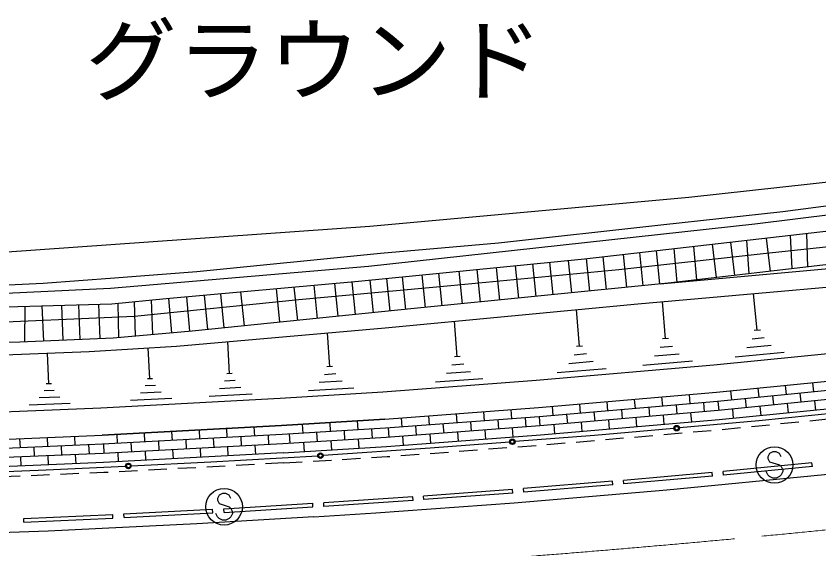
# Model space of a CAD drawing. Units: millimetres at full size, sheet at 1:1000; details may follow other scales. Extents: x 40000 to 680000, y 20000 to 380000.
# Drawn here: x 400836 to 444659, y 277702 to 306820 of the extents above; entities that cross this region are included whole.
import ezdxf
from ezdxf.enums import TextEntityAlignment as Align

# ---------------------------------------------------------------- set-up
doc = ezdxf.new("R2010")
doc.units = ezdxf.units.MM
doc.header["$LTSCALE"] = 1000
doc.linetypes.add('CHAIN', pattern=[18.5, 12, -1.5, 3.5, -1.5])
for name, color, linetype, lineweight in [('M-BGD', 7, 'Continuous', 25), ('M-BMK', 2, 'CHAIN', 13), ('M-STR-STRC', 7, 'Continuous', 25)]:
    doc.layers.add(name, color=color, linetype=linetype, lineweight=lineweight)
doc.layers.add('M-BMK-HTXT', color=7, linetype='Continuous')
doc.styles.add('ＭＳ ゴシック', font='')
doc.styles.get('ＭＳ ゴシック').set_extended_font_data('MS Gothic')

msp = doc.modelspace()

# ---------------------------------------------------------------- linework, layer by layer
at = {"layer": 'M-BGD'}
for p, q in [((443972, 294940), (444038, 293105)), ((440701, 294566), (440834, 292734)), ((441778, 294689), (441988, 292868)), ((443084, 294839), (443180, 293006)), ((436732, 294113), (436902, 292265)), ((437808, 294236), (437976, 292404)), ((438837, 294353), (439049, 292528)), ((439835, 294467), (440046, 292643)), ((432868, 293671), (433047, 291885)), ((433976, 293798), (434157, 291997)), ((434868, 293900), (435050, 292086)), ((435777, 294004), (435960, 292178)), ((428077, 293180), (428256, 291404)), ((429026, 293274), (429205, 291499)), ((429958, 293367), (430137, 291593)), ((430975, 293468), (431153, 291695)), ((431952, 293567), (432130, 291793)), ((423902, 292764), (424081, 290985)), ((425007, 292874), (425186, 291096)), ((425990, 292972), (426169, 291194)), ((427047, 293077), (427226, 291301)), ((420154, 292391), (420334, 290607)), ((421063, 292482), (421243, 290699)), ((421914, 292566), (422094, 290785)), ((422980, 292672), (423159, 290892)), ((415031, 291924), (415216, 290089)), ((416005, 292012), (416189, 290188)), ((417086, 292109), (417270, 290297)), ((418221, 292211), (418403, 290412)), ((419170, 292297), (419351, 290507)), ((410140, 291484), (410310, 289595)), ((411096, 291570), (411286, 289692)), ((411991, 291650), (412180, 289782)), ((413092, 291749), (413279, 289893)), ((441295, 289646), (441094, 291656)), ((402250, 290989), (402332, 289058)), ((403314, 291021), (403396, 289103)), ((404242, 291049), (404323, 289142)), ((405330, 291082), (405410, 289188)), ((406385, 291135), (406430, 289246)), ((407291, 291220), (407332, 289327)), ((408212, 291307), (408286, 289413)), ((409154, 291395), (409323, 289506)), ((436285, 289188), (436111, 291214)), ((401308, 290960), (401305, 289014)), ((431593, 288772), (431420, 290778)), ((424921, 288203), (424775, 290150)), ((417956, 287655), (417841, 289513)), ((441675, 289233), (441005, 289166)), ((441463, 289663), (441128, 289629)), ((412484, 287272), (412390, 289031)), ((436454, 289203), (436116, 289174)), ((442055, 288819), (440715, 288685)), ((402627, 286724), (402555, 288406)), ((408145, 286997), (408054, 288691)), ((431760, 288786), (431426, 288757)), ((436662, 288767), (435986, 288709)), ((442769, 288440), (440089, 288172)), ((425084, 288215), (424759, 288190)), ((432338, 287938), (431001, 287822)), ((431966, 288355), (431297, 288297)), ((437752, 287954), (435051, 287722)), ((437038, 288346), (435688, 288230)), ((418111, 287665), (417801, 287646)), ((425279, 287794), (424629, 287746)), ((433046, 287549), (430370, 287319)), ((412631, 287280), (412338, 287264)), ((418291, 287262), (417672, 287223)), ((425636, 287386), (424337, 287288)), ((402767, 286730), (402487, 286718)), ((408447, 286636), (407883, 286606)), ((408286, 287005), (408004, 286990)), ((412798, 286897), (412212, 286866)), ((418627, 286868), (417388, 286791)), ((426317, 287002), (423721, 286807)), ((448852, 286736), (439115, 285763)), ((442889, 286140), (442839, 286638)), ((444381, 286289), (444331, 286787)), ((402924, 286362), (402363, 286338)), ((408750, 286274), (407621, 286214)), ((413112, 286522), (411940, 286459)), ((419271, 286494), (416794, 286340)), ((448905, 286239), (439162, 285265)), ((439904, 285842), (439854, 286339)), ((441396, 285991), (441346, 286489)), ((443685, 285717), (443635, 286215)), ((403220, 286000), (402098, 285952)), ((409335, 285928), (407076, 285808)), ((413719, 286162), (411375, 286037)), ((439115, 285763), (429386, 284926)), ((433144, 285249), (433101, 285747)), ((434639, 285378), (434596, 285876)), ((436133, 285506), (436090, 286005)), ((437628, 285635), (437585, 286133)), ((439207, 285270), (439157, 285767)), ((440700, 285419), (440650, 285916)), ((442192, 285568), (442142, 286066)), ((444481, 285294), (444431, 285792)), ((403797, 285650), (401553, 285554)), ((427896, 284814), (427858, 285313)), ((430155, 284992), (430112, 285490)), ((431650, 285121), (431607, 285619)), ((433934, 284815), (433892, 285313)), ((435429, 284944), (435386, 285442)), ((436923, 285073), (436881, 285571)), ((438418, 285201), (438375, 285699)), ((440003, 284847), (439953, 285344)), ((441496, 284996), (441446, 285493)), ((442988, 285145), (442938, 285643)), ((429386, 284926), (420994, 284296)), ((421913, 284365), (421875, 284863)), ((423408, 284477), (423371, 284976)), ((424904, 284589), (424867, 285088)), ((426400, 284702), (426363, 285200)), ((428681, 284371), (428644, 284870)), ((429451, 284430), (429408, 284928)), ((439162, 285265), (429426, 284427)), ((430945, 284558), (430903, 285056)), ((432440, 284687), (432397, 285185)), ((434725, 284381), (434682, 284880)), ((436219, 284510), (436176, 285008)), ((437713, 284639), (437671, 285137)), ((415332, 284446), (405536, 283923)), ((420960, 284795), (415332, 284446)), ((415730, 284471), (415730, 284471)), ((416509, 284018), (416478, 284517)), ((417227, 284563), (417227, 284563)), ((418006, 284111), (417975, 284610)), ((418724, 284656), (418724, 284656)), ((419503, 284204), (419472, 284703)), ((420221, 284749), (420221, 284749)), ((429426, 284427), (421028, 283797)), ((422698, 283922), (422660, 284421)), ((424194, 284035), (424156, 284533)), ((425689, 284147), (425652, 284646)), ((427185, 284259), (427148, 284758)), ((430241, 283996), (430198, 284494)), ((431736, 284124), (431693, 284622)), ((433230, 284253), (433187, 284751)), ((440971, 284391), (441966, 284490)), ((442563, 284550), (443558, 284649)), ((444155, 284709), (445150, 284809)), ((407873, 283547), (407847, 284046)), ((409371, 283627), (409345, 284126)), ((410869, 283707), (410842, 284206)), ((412367, 283787), (412340, 284286)), ((413865, 283867), (413838, 284366)), ((420994, 284296), (415362, 283947)), ((417289, 283565), (417258, 284064)), ((418786, 283658), (418755, 284157)), ((420283, 283751), (420252, 284250)), ((421202, 283810), (421165, 284309)), ((423483, 283480), (423446, 283979)), ((424979, 283592), (424942, 284091)), ((426475, 283704), (426437, 284203)), ((427971, 283817), (427933, 284315)), ((436191, 283956), (437187, 284041)), ((437785, 284093), (438781, 284179)), ((439379, 284232), (440374, 284331)), ((401069, 283232), (401048, 283731)), ((402568, 283296), (402547, 283795)), ((404066, 283360), (404045, 283859)), ((415360, 283947), (405560, 283423)), ((406376, 283467), (406349, 283966)), ((408649, 283088), (408622, 283587)), ((410147, 283168), (410120, 283667)), ((411645, 283248), (411618, 283747)), ((413143, 283328), (413116, 283827)), ((414640, 283408), (414614, 283907)), ((421028, 283797), (415391, 283448)), ((415791, 283473), (415760, 283972)), ((418068, 283113), (418037, 283612)), ((419565, 283205), (419534, 283705)), ((421987, 283368), (421950, 283866)), ((431409, 283544), (432405, 283630)), ((433003, 283681), (433999, 283767)), ((434597, 283818), (435593, 283904)), ((405560, 283423), (395735, 283004)), ((401840, 282764), (401819, 283264)), ((403338, 282828), (403317, 283328)), ((404837, 282892), (404816, 283392)), ((415388, 283448), (405584, 282924)), ((405653, 282928), (405627, 283427)), ((407151, 283008), (407124, 283507)), ((409425, 282628), (409398, 283128)), ((410922, 282708), (410896, 283208)), ((412420, 282788), (412394, 283288)), ((413918, 282868), (413892, 283368)), ((416571, 283020), (416540, 283519)), ((425028, 283044), (426025, 283119)), ((426624, 283164), (427621, 283239)), ((428219, 283284), (429216, 283359)), ((429814, 283407), (430811, 283493)), ((405584, 282924), (395752, 282504)), ((401112, 282232), (401091, 282732)), ((402611, 282296), (402589, 282796)), ((404109, 282360), (404088, 282860)), ((406429, 282468), (406402, 282968)), ((407927, 282548), (407900, 283048)), ((418644, 282597), (419642, 282659)), ((420241, 282696), (421100, 282749)), ((421100, 282749), (421239, 282760)), ((421837, 282805), (422834, 282880)), ((423433, 282925), (424430, 282999)), ((412255, 282229), (411256, 282175)), ((413852, 282314), (412854, 282261)), ((415450, 282399), (414452, 282346)), ((415450, 282399), (416448, 282461)), ((417047, 282498), (418045, 282560)), ((444279, 282401), (439434, 281930)), ((444298, 282202), (444279, 282401)), ((404265, 281817), (403266, 281774)), ((405634, 281875), (404865, 281842)), ((405864, 281887), (405634, 281875)), ((407461, 281973), (406463, 281919)), ((409059, 282058), (408061, 282005)), ((410657, 282143), (409658, 282090)), ((438832, 281883), (433985, 281450)), ((438850, 281684), (438832, 281883)), ((439453, 281731), (439434, 281930)), ((444298, 282202), (439453, 281731)), ((401068, 281680), (400069, 281637)), ((402667, 281748), (401668, 281706)), ((433385, 281398), (428536, 281005)), ((433401, 281199), (433385, 281398)), ((434003, 281251), (433985, 281450)), ((438850, 281684), (434003, 281251)), ((427938, 280957), (423082, 280595)), ((427953, 280757), (427938, 280957)), ((428552, 280805), (428536, 281005)), ((433401, 281199), (428552, 280805)), ((422492, 280543), (417628, 280229)), ((422505, 280343), (422492, 280543)), ((423097, 280396), (423082, 280595)), ((427953, 280757), (423097, 280396)), ((412180, 279902), (417030, 280198)), ((417042, 279998), (417030, 280198)), ((417641, 280029), (417628, 280229)), ((422505, 280343), (417641, 280029)), ((406719, 279624), (411565, 279869)), ((406729, 279424), (406719, 279624)), ((406729, 279424), (411575, 279669)), ((411575, 279669), (411565, 279869)), ((412192, 279702), (412180, 279902)), ((412192, 279702), (417042, 279998)), ((401251, 279374), (406113, 279585)), ((401260, 279174), (401251, 279374)), ((401260, 279174), (406122, 279385)), ((406122, 279385), (406113, 279585))]:
    msp.add_line(p, q, dxfattribs=at)
for points in [[(361722, 292633), (373909, 292899), (387676, 293310), (400099, 293922), (420143, 295344), (437552, 296922), (451127, 298421), (462845, 300033), (476579, 301998), (491894, 304542), (494439, 305015), (495027, 305293), (495599, 305616), (495949, 305919), (496401, 306283), (501211, 310111), (501261, 310253), (501267, 310435), (501254, 310629), (501225, 310770), (501088, 310970), (500922, 310996), (496316, 310690), (490607, 310364)], [(435998, 292182), (453409, 293778), (466348, 295162), (479624, 296648), (493704, 298280), (502184, 299281), (506117, 299785), (517063, 301499), (524175, 302517), (529216, 303003), (532982, 303293), (537990, 303560), (547246, 303675), (547362, 303675)], [(357805, 287668), (365214, 287747), (382993, 287897), (394168, 288065), (404820, 288499), (409591, 288783), (420982, 289791), (434777, 291096), (452467, 292665), (466122, 294084), (482566, 296068), (495782, 297639), (506147, 298869), (508678, 299286), (519040, 300916), (523750, 301568), (526903, 301898), (532603, 302325), (538966, 302594), (547262, 302593)], [(490258, 302704), (478779, 300849), (468324, 299221), (463158, 298595), (455779, 297651), (448933, 296934), (442685, 296130), (436035, 295397), (427172, 294407), (420733, 293854), (410696, 292840), (406207, 292500), (402311, 292210), (395830, 291891), (382383, 291477), (372216, 291225), (361835, 291121)], [(361841, 290778), (367425, 290803), (375907, 290852), (384649, 291054), (393416, 291353), (405984, 291947), (420074, 293148), (441151, 295466), (458627, 297640), (470373, 299075), (481310, 300745), (491174, 302334)], [(357755, 288941), (365506, 289110), (375897, 289365), (386628, 289690), (398173, 290019), (407295, 290416), (416266, 291324), (424564, 292099), (433733, 292978), (441458, 293821), (449613, 294703), (459719, 296062), (469681, 297511), (479190, 298889), (488977, 300300), (496437, 301388)], [(415416, 282948), (421062, 283298), (429466, 283929), (439208, 284767), (448958, 285742), (458553, 286832), (469344, 288201), (479716, 289697), (490514, 291280), (500888, 292831), (509665, 294110), (516473, 295063), (523421, 295990), (532402, 296812), (536543, 297060), (541577, 297205), (546277, 297255), (550634, 297109), (554463, 296859), (558170, 296477), (562412, 295862), (567375, 294941), (568506, 294707)], [(344322, 288981), (344960, 285983), (351779, 284872), (356478, 284781), (366309, 284630), (376083, 284635), (385880, 284756), (395667, 285003), (405464, 285421), (415246, 285944), (420857, 286291), (429226, 286919), (438930, 287754), (448640, 288725), (458195, 289811), (468941, 291174), (479284, 292666), (490074, 294247), (500450, 295799), (509241, 297080)], [(342855, 288668), (343707, 284667), (351643, 283375), (356452, 283281), (366298, 283130), (376092, 283135), (385908, 283256), (395718, 283504), (405536, 283923), (415332, 284446), (420960, 284795), (429346, 285424), (439069, 286261), (448799, 287234), (458374, 288321), (469143, 289688), (479500, 291181), (490294, 292764), (500669, 294315), (509453, 295595)], [(397077, 290833), (406060, 291104), (409029, 291384), (419533, 292329), (431854, 293556), (449310, 295550)], [(447210, 293472), (436437, 292226), (422570, 290833), (410442, 289607), (406131, 289219), (401044, 289003), (389515, 288783)], [(415421, 282949), (405608, 282424), (395769, 282004), (385937, 281756), (376102, 281635), (366287, 281630), (356426, 281782), (351508, 281877)]]:
    msp.add_lwpolyline(points, dxfattribs=at)
at = {"layer": 'M-BMK'}
msp.add_arc((371181, 1015046), 740000, 268.68068, 278.39931, dxfattribs=at)
at = {"layer": 'M-STR-STRC'}
for p, q in [((445702, 285141), (441370, 284698)), ((441370, 284698), (437041, 284315)), ((436742, 284288), (432414, 283905)), ((427774, 283545), (423434, 283208)), ((432414, 283905), (428074, 283568)), ((423434, 283208), (417599, 282808)), ((411463, 282456), (417300, 282790)), ((441960, 282926), (441869, 282744)), ((441869, 282744), (441869, 282653)), ((442141, 283017), (441960, 282926)), ((442323, 283017), (442141, 283017)), ((442505, 282926), (442323, 283017)), ((442596, 282744), (442505, 282926)), ((402470, 282019), (406817, 282231)), ((407116, 282245), (411463, 282456)), ((441869, 282653), (441960, 282471)), ((441960, 282471), (442505, 282290)), ((442505, 282290), (442596, 282199)), ((398129, 281852), (402470, 282019)), ((441869, 281744), (441778, 281926)), ((442596, 282199), (442687, 282017)), ((442687, 281926), (442596, 281744)), ((442687, 282017), (442687, 281926)), ((441960, 281653), (441869, 281744)), ((442141, 281562), (441960, 281653)), ((442323, 281562), (442141, 281562)), ((442505, 281653), (442323, 281562)), ((442596, 281744), (442505, 281653)), ((411918, 280643), (411827, 280461)), ((412100, 280734), (411918, 280643)), ((412281, 280734), (412100, 280734)), ((412463, 280643), (412281, 280734)), ((412554, 280461), (412463, 280643)), ((411827, 280461), (411827, 280370)), ((411827, 280370), (411918, 280188)), ((411918, 280188), (412463, 280007)), ((411827, 279461), (411736, 279643)), ((412463, 280007), (412554, 279916)), ((412554, 279916), (412645, 279734)), ((412645, 279643), (412554, 279461)), ((412645, 279734), (412645, 279643)), ((411918, 279370), (411827, 279461)), ((412100, 279279), (411918, 279370)), ((412281, 279279), (412100, 279279)), ((412463, 279370), (412281, 279279)), ((412554, 279461), (412463, 279370))]:
    msp.add_line(p, q, dxfattribs=at)
for points in [[(417083, 279451), (420468, 279673), (428026, 280230), (436351, 280933), (444961, 281770), (452835, 282610), (461278, 283582), (469110, 284594), (482936, 286559), (499196, 288932), (509978, 290510), (517920, 291655), (523293, 292335), (528638, 292888), (534139, 293303), (539540, 293554), (544941, 293655), (550348, 293552), (555820, 293158), (560389, 292553), (564983, 291787), (567786, 291221)], [(417083, 279451), (410695, 279070), (402593, 278674), (395238, 278417), (386730, 278175), (378695, 278062), (370694, 278029), (362371, 278134), (352153, 278334)]]:
    msp.add_lwpolyline(points, dxfattribs=at)
for centre, radius in [((436892, 284301), 150), ((436892, 284301), 120), ((436892, 284301), 100), ((427924, 283557), 150), ((427924, 283557), 120), ((427924, 283557), 100), ((442232, 282290), 1000), ((417449, 282798), 150), ((417449, 282798), 150), ((417449, 282798), 120), ((417449, 282798), 120), ((417449, 282798), 100), ((417449, 282798), 100), ((406966, 282238), 150), ((406966, 282238), 120), ((406966, 282238), 100), ((412191, 280007), 1000)]:
    msp.add_circle(centre, radius, dxfattribs=at)

# ---------------------------------------------------------------- texts
at = {"layer": 'M-BMK-HTXT', "style": 'ＭＳ ゴシック'}
msp.add_text('グラウンド', height=3666, dxfattribs=at).set_placement((404605, 301478), align=Align.BOTTOM_LEFT)

doc.saveas('drawing.dxf')
